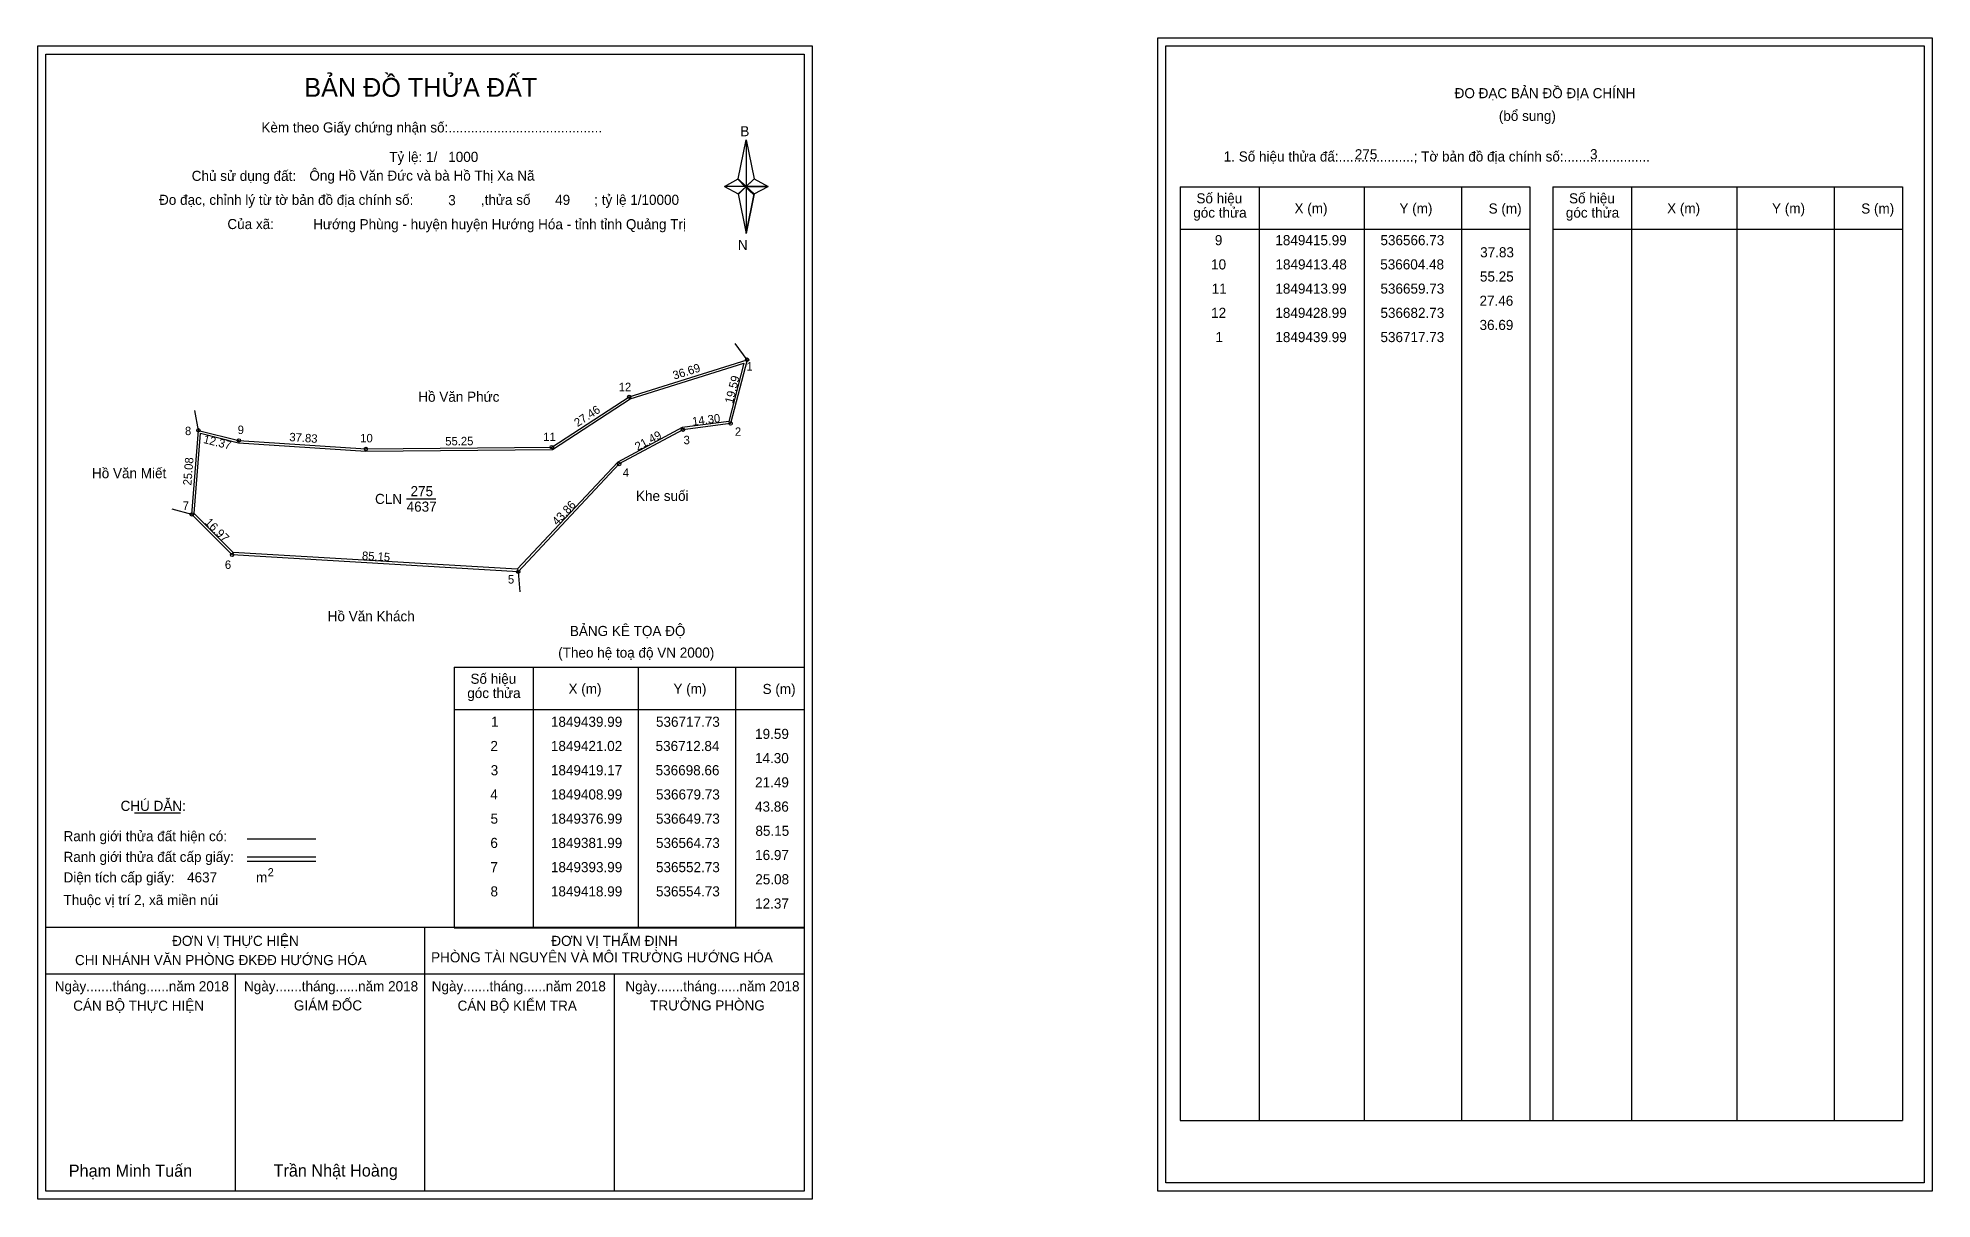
# Model space of a CAD drawing. Extents: x 536507 to 537070, y 1849191 to 1849536.
import ezdxf

# ---------------------------------------------------------------- set-up
doc = ezdxf.new("R2010")
doc.units = 0
for name, color, linetype in [('Level 1', 7, 'Continuous'), ('Level 10', 7, 'Continuous'), ('Level 11', 7, 'Continuous'), ('Level 13', 7, 'Continuous'), ('Level 27', 7, 'Continuous'), ('Level 3', 7, 'Continuous'), ('Level 36', 7, 'Continuous'), ('Level 49', 7, 'Continuous'), ('Level 53', 7, 'Continuous'), ('Level 55', 7, 'Continuous'), ('Level 6', 7, 'Continuous'), ('Level 63', 7, 'Continuous'), ('Level 9', 7, 'Continuous')]:
    doc.layers.add(name, color=color, linetype=linetype)

msp = doc.modelspace()

# ---------------------------------------------------------------- linework, layer by layer
at = {"layer": 'Level 1'}
for p, q in [((536842.2, 1849533.22), (536842.2, 1849533.22)), ((536509.42, 1849530.82), (536509.42, 1849530.82)), ((536715.12, 1849493.76), (536717.48, 1849505.33)), ((536717.48, 1849505.33), (536717.48, 1849491.5)), ((536717.48, 1849505.33), (536719.85, 1849493.76)), ((536710.99, 1849491.5), (536715.12, 1849493.76)), ((536715.12, 1849493.76), (536717.48, 1849491.5)), ((536717.31, 1849491.24), (536715.12, 1849493.5)), ((536719.67, 1849493.5), (536717.31, 1849491.24)), ((536717.31, 1849491.24), (536719.67, 1849493.5)), ((536719.85, 1849493.76), (536717.48, 1849491.5)), ((536717.48, 1849491.5), (536715.12, 1849489.29)), ((536717.31, 1849491.24), (536715.12, 1849489.03)), ((536715.12, 1849489.03), (536717.31, 1849491.24)), ((536715.12, 1849489.29), (536717.48, 1849477.46)), ((536719.67, 1849489.03), (536717.31, 1849491.24)), ((536717.48, 1849491.5), (536717.48, 1849477.46)), ((536717.48, 1849491.5), (536723.98, 1849491.5)), ((536717.48, 1849491.5), (536719.85, 1849489.29)), ((536719.85, 1849489.29), (536717.48, 1849477.46)), ((536719.85, 1849489.29), (536723.98, 1849491.5)), ((536846.44, 1849491.39), (536950.36, 1849491.39)), ((536869.95, 1849213.88), (536869.95, 1849491.39)), ((536901.24, 1849213.88), (536901.24, 1849491.39)), ((536930.01, 1849491.39), (536930.01, 1849213.88)), ((536950.36, 1849491.39), (536950.36, 1849213.88)), ((536957.15, 1849491.39), (537061.07, 1849491.39)), ((536980.66, 1849213.88), (536980.66, 1849491.39)), ((537011.95, 1849213.88), (537011.95, 1849491.39)), ((537040.71, 1849491.39), (537040.71, 1849213.88)), ((537061.07, 1849491.39), (537061.07, 1849213.88)), ((536846.44, 1849478.76), (536950.36, 1849478.76)), ((536957.15, 1849478.76), (537061.07, 1849478.76)), ((536630.73, 1849348.63), (536734.65, 1849348.63)), ((536654.24, 1849271.2), (536654.24, 1849348.63)), ((536685.52, 1849271.2), (536685.52, 1849348.63)), ((536714.29, 1849348.63), (536714.29, 1849271.2)), ((536630.73, 1849335.99), (536734.65, 1849335.99)), ((536535.72, 1849305.3), (536549.4, 1849305.3)), ((536569.16, 1849297.61), (536589.57, 1849297.61)), ((536569.16, 1849292.28), (536589.57, 1849292.28)), ((536569.16, 1849290.96), (536589.57, 1849290.96)), ((536637.61, 1849271.2), (536509.41, 1849271.2)), ((536734.65, 1849271.2), (536608.84, 1849271.2)), ((536622.03, 1849192.93), (536622.03, 1849271.2)), ((536630.73, 1849271.19), (536734.65, 1849271.19)), ((536734.65, 1849257.34), (536509.41, 1849257.34)), ((536565.72, 1849192.93), (536565.72, 1849257.34)), ((536678.34, 1849192.93), (536678.34, 1849257.34)), ((536846.44, 1849213.88), (537061.07, 1849213.88)), ((537067.44, 1849195.33), (537067.44, 1849195.33)), ((536734.65, 1849192.93), (536734.65, 1849192.93))]:
    msp.add_line(p, q, dxfattribs=at)
for points in [[(536715.12, 1849493.76), (536717.48, 1849505.33), (536717.48, 1849491.5)], [(536717.48, 1849491.5), (536719.85, 1849493.76), (536723.98, 1849491.5)], [(536710.99, 1849491.5), (536715.12, 1849489.29), (536717.48, 1849491.5)], [(536717.48, 1849491.5), (536717.48, 1849477.46), (536719.85, 1849489.29)]]:
    msp.add_lwpolyline(points, close=True, dxfattribs=at)
at = {"layer": 'Level 10'}
for p, q in [((536566.73, 1849415.99), (536604.48, 1849413.48)), ((536604.48, 1849413.48), (536659.73, 1849413.99)), ((536698.66, 1849419.17), (536679.73, 1849408.99))]:
    msp.add_line(p, q, dxfattribs=at)
for points in [[(536552.73, 1849393.99), (536554.73, 1849418.99), (536566.73, 1849415.99), (536604.48, 1849413.48), (536659.73, 1849413.99), (536682.73, 1849428.99), (536717.73, 1849439.99), (536712.84, 1849421.02), (536698.66, 1849419.17), (536679.73, 1849408.99), (536649.73, 1849376.99), (536564.73, 1849381.99)], [(536553.45, 1849394.26), (536555.36, 1849418.11), (536566.62, 1849415.3), (536604.46, 1849412.78), (536659.94, 1849413.29), (536683.03, 1849428.35), (536716.74, 1849438.94), (536712.28, 1849421.65), (536698.44, 1849419.85), (536679.3, 1849409.55), (536649.44, 1849377.71), (536565.04, 1849382.67)]]:
    msp.add_lwpolyline(points, close=True, dxfattribs=at)
at = {"layer": 'Level 11'}
for centre in [(536717.73, 1849439.99), (536682.73, 1849428.99), (536698.66, 1849419.17), (536712.84, 1849421.02), (536554.73, 1849418.99), (536566.73, 1849415.99), (536604.48, 1849413.48), (536659.73, 1849413.99), (536679.73, 1849408.99), (536552.73, 1849393.99), (536552.73, 1849393.99), (536564.73, 1849381.99), (536649.73, 1849376.99)]:
    msp.add_circle(centre, 0.5, dxfattribs=at)
at = {"layer": 'Level 27'}
for p, q in [((536717.73, 1849439.99), (536714.15, 1849444.81)), ((536554.73, 1849418.99), (536553.61, 1849424.88)), ((536552.73, 1849393.99), (536546.93, 1849395.54)), ((536649.73, 1849376.99), (536650.17, 1849371.01))]:
    msp.add_line(p, q, dxfattribs=at)
at = {"layer": 'Level 3'}
for p, q in [((536846.44, 1849491.39), (536846.44, 1849213.88)), ((536957.15, 1849491.39), (536957.15, 1849213.88)), ((536630.73, 1849348.63), (536630.73, 1849271.2))]:
    msp.add_line(p, q, dxfattribs=at)
at = {"layer": 'Level 63'}
for points in [[(536507.01, 1849533.22), (536737.05, 1849533.22), (536737.05, 1849190.53), (536507.01, 1849190.53)], [(536839.81, 1849535.62), (537069.85, 1849535.62), (537069.85, 1849192.93), (536839.81, 1849192.93)], [(536842.21, 1849533.22), (537067.45, 1849533.22), (537067.45, 1849195.33), (536842.21, 1849195.33)], [(536509.41, 1849530.82), (536734.65, 1849530.82), (536734.65, 1849192.93), (536509.41, 1849192.93)]]:
    msp.add_lwpolyline(points, close=True, dxfattribs=at)
at = {"layer": 'Level 9'}
msp.add_line((536616.58, 1849398.62), (536625.25, 1849398.62), dxfattribs=at)

# ---------------------------------------------------------------- texts
at = {"layer": 'Level 1'}
for s, height, p in [('BẢN ĐỒ THỬA ĐẤT', 5.5988, (536586.18, 1849518.11)), ('ĐO ĐẠC BẢN ĐỒ ĐỊA CHÍNH', 3, (536927.98, 1849517.69)), ('Kèm theo Giấy chứng nhận số:.........................................', 3, (536573.43, 1849507.51)), ('(bổ sung)', 3, (536941.11, 1849510.95)), ('B', 3, (536715.73, 1849506.38)), ('1. Số hiệu thửa đấ:....................; Tờ bản đồ địa chính số:.......................', 3, (536859.37, 1849498.88)), ('Chủ sử dụng đất:', 3, (536552.72, 1849493.12)), ('Đo đạc, chỉnh lý từ tờ bản đồ địa chính số:                  ,thửa số                 ; tỷ lệ 1/10000', 3, (536543.02, 1849486)), ('Số hiệu', 3, (536851.26, 1849486.44)), ('Số hiệu', 3, (536961.97, 1849486.44)), ('Của xã:', 3, (536563.33, 1849478.8)), ('góc thửa', 3, (536850.31, 1849482.2)), ('X (m)', 3, (536880.4, 1849483.47)), ('Y (m)', 3, (536911.57, 1849483.47)), ('S (m)', 3, (536938.07, 1849483.41)), ('góc thửa', 3, (536961.02, 1849482.2)), ('X (m)', 3, (536991.11, 1849483.47)), ('Y (m)', 3, (537022.28, 1849483.47)), ('S (m)', 3, (537048.78, 1849483.41)), ('N', 3, (536715.01, 1849472.58)), ('BẢNG KÊ TỌA ĐỘ', 3, (536665.09, 1849357.87)), ('(Theo hệ toạ độ VN 2000)', 3, (536661.61, 1849351.44)), ('Số hiệu', 3, (536635.55, 1849343.67)), ('góc thửa', 3, (536634.6, 1849339.43)), ('X (m)', 3, (536664.68, 1849340.7)), ('Y (m)', 3, (536695.86, 1849340.7)), ('S (m)', 3, (536722.35, 1849340.64)), ('CHÚ DẪN:', 3, (536531.59, 1849305.9)), ('Ranh giới thửa đất hiện có:', 3, (536514.63, 1849296.9)), ('Ranh giới thửa đất cấp giấy:', 3, (536514.63, 1849290.74)), ('Diện tích cấp giấy:', 3, (536514.63, 1849284.64)), ('m', 3, (536571.82, 1849284.67)), ('2', 2.4, (536575.3, 1849286.48)), ('Thuộc vị trí 2, xã miền núi', 3, (536514.63, 1849277.92)), ('ĐƠN VỊ THỰC HIỆN', 3, (536546.9, 1849265.78)), ('ĐƠN VỊ THẨM ĐỊNH', 3, (536659.58, 1849265.78)), ('CHI NHÁNH VĂN PHÒNG ĐKĐĐ HƯỚNG HÓA', 3, (536518.05, 1849260.07)), ('PHÒNG TÀI NGUYÊN VÀ MÔI TRƯỜNG HƯỚNG HÓA', 3, (536623.85, 1849260.89)), ('Ngày.......tháng......năm 2018', 3, (536512.02, 1849252.29)), ('Ngày.......tháng......năm 2018', 3, (536568.26, 1849252.29)), ('Ngày.......tháng......năm 2018', 3, (536624.03, 1849252.29)), ('Ngày.......tháng......năm 2018', 3, (536681.58, 1849252.29)), ('CÁN BỘ THỰC HIỆN', 3, (536517.51, 1849246.52)), ('GIÁM ĐỐC', 3, (536583.07, 1849246.59)), ('CÁN BỘ KIỂM TRA', 3, (536631.72, 1849246.52)), ('TRƯỞNG PHÒNG', 3, (536688.95, 1849246.59)), ('Phạm Minh Tuấn', 3.6, (536516.2, 1849197.18)), ('Trần Nhật Hoàng', 3.6, (536577.04, 1849197.24))]:
    msp.add_text(s, height=height, dxfattribs=at).set_placement(p)
at = {"layer": 'Level 11'}
msp.add_text('Tỷ lệ: 1/', height=3, dxfattribs=at).set_placement((536611.42, 1849498.74))
at = {"layer": 'Level 13'}
for s, p in [('CLN', (536607.19, 1849397.12)), ('4637', (536616.58, 1849394.82)), ('275', (536617.74, 1849399.42))]:
    msp.add_text(s, height=3, dxfattribs=at).set_placement(p)
at = {"layer": 'Level 36'}
for s, p in [('Hồ Văn Phức', (536620.05, 1849427.48)), ('Hồ Văn Miết', (536523.09, 1849404.76)), ('Khe suối', (536684.74, 1849398.02)), ('Hồ Văn Khách', (536593.13, 1849362.26))]:
    msp.add_text(s, height=3, dxfattribs=at).set_placement(p)
at = {"layer": 'Level 49'}
for s, rotation, p in [('36.69', 17.4472, (536696.1, 1849434.03)), ('19.59', 75.5452, (536713.49, 1849426.76)), ('27.46', 33.1113, (536667.37, 1849419.93)), ('14.30', 7.4331, (536701.59, 1849420.36)), ('12.37', 345.9638, (536555.98, 1849415.28)), ('37.83', 356.196, (536581.67, 1849415.8)), ('55.25', 0.5289, (536628.06, 1849414.5)), ('21.49', 28.2701, (536685.23, 1849412.85)), ('25.08', 85.4261, (536552.61, 1849402.52)), ('43.86', 46.8476, (536661.35, 1849390.56)), ('16.97', 315, (536556.42, 1849391.44)), ('85.15', 356.6335, (536603.25, 1849380.53))]:
    msp.add_text(s, height=2.5, rotation=rotation, dxfattribs=at).set_placement(p)
at = {"layer": 'Level 53'}
for s, p in [('9', (536856.73, 1849474.01)), ('1849415.99', (536874.71, 1849474.01)), ('536566.73', (536905.93, 1849474.01)), ('37.83', (536935.56, 1849470.41)), ('10', (536855.61, 1849466.81)), ('1849413.48', (536874.74, 1849466.81)), ('536604.48', (536905.87, 1849466.81)), ('55.25', (536935.49, 1849463.21)), ('11', (536855.8, 1849459.61)), ('1849413.99', (536874.71, 1849459.61)), ('536659.73', (536905.93, 1849459.61)), ('27.46', (536935.36, 1849456.01)), ('12', (536855.62, 1849452.41)), ('1849428.99', (536874.71, 1849452.41)), ('536682.73', (536905.93, 1849452.41)), ('1', (536856.91, 1849445.21)), ('1849439.99', (536874.71, 1849445.21)), ('536717.73', (536905.93, 1849445.21)), ('36.69', (536935.38, 1849448.81)), ('1', (536641.65, 1849330.89)), ('1849439.99', (536659.45, 1849330.89)), ('536717.73', (536690.67, 1849330.89)), ('19.59', (536720.12, 1849327.29)), ('2', (536641.47, 1849323.69)), ('1849421.02', (536659.44, 1849323.69)), ('536712.84', (536690.56, 1849323.69)), ('3', (536641.56, 1849316.49)), ('1849419.17', (536659.45, 1849316.49)), ('536698.66', (536690.57, 1849316.49)), ('14.30', (536720.09, 1849320.09)), ('21.49', (536720.12, 1849312.89)), ('4', (536641.45, 1849309.29)), ('1849408.99', (536659.45, 1849309.29)), ('536679.73', (536690.67, 1849309.29)), ('43.86', (536720.1, 1849305.69)), ('5', (536641.52, 1849302.09)), ('1849376.99', (536659.45, 1849302.09)), ('536649.73', (536690.67, 1849302.09)), ('85.15', (536720.22, 1849298.49)), ('6', (536641.46, 1849294.89)), ('1849381.99', (536659.45, 1849294.89)), ('536564.73', (536690.67, 1849294.89)), ('7', (536641.47, 1849287.69)), ('1849393.99', (536659.45, 1849287.69)), ('536552.73', (536690.67, 1849287.69)), ('16.97', (536720.13, 1849291.29)), ('25.08', (536720.18, 1849284.09)), ('8', (536641.5, 1849280.49)), ('1849418.99', (536659.45, 1849280.49)), ('536554.73', (536690.67, 1849280.49)), ('12.37', (536720.13, 1849276.89))]:
    msp.add_text(s, height=3, dxfattribs=at).set_placement(p)
at = {"layer": 'Level 55'}
for s, height, p in [('274', 0.11, (536717.61, 1849439.88)), ('1', 0.4, (536717.62, 1849439.99)), ('12', 0.4, (536682.45, 1849428.99)), ('274', 0.11, (536682.61, 1849428.88)), ('3', 0.4, (536698.54, 1849419.17)), ('2', 0.4, (536712.7, 1849421.02)), ('8', 0.4, (536554.6, 1849418.99)), ('273', 0.11, (536554.61, 1849418.88)), ('274', 0.11, (536554.61, 1849418.88)), ('273', 0.11, (536554.61, 1849418.88)), ('9', 0.4, (536566.59, 1849415.99)), ('274', 0.11, (536566.61, 1849415.88)), ('11', 0.4, (536659.47, 1849413.99)), ('274', 0.11, (536659.61, 1849413.88)), ('10', 0.4, (536604.2, 1849413.48)), ('274', 0.11, (536604.36, 1849413.37)), ('4', 0.4, (536679.59, 1849408.99)), ('7', 0.4, (536552.6, 1849393.99)), ('273', 0.11, (536552.61, 1849393.88)), ('273', 0.11, (536552.61, 1849393.88)), ('0', 0.11, (536552.69, 1849393.88)), ('0', 0.11, (536552.69, 1849393.88)), ('6', 0.4, (536564.59, 1849381.99)), ('0', 0.11, (536564.69, 1849381.88)), ('0', 0.11, (536564.69, 1849381.88)), ('5', 0.4, (536649.6, 1849376.99)), ('0', 0.11, (536649.69, 1849376.88)), ('0', 0.11, (536649.69, 1849376.88))]:
    msp.add_text(s, height=height, dxfattribs=at).set_placement(p)
at = {"layer": 'Level 6'}
for s, p in [('1000', (536628.94, 1849498.76)), ('275', (536898.31, 1849499.53)), ('3', (536968.21, 1849499.55)), ('Ông Hồ Văn Đức và bà Hồ Thị Xa Nã', (536587.68, 1849493.2)), ('3', (536628.94, 1849485.9)), ('49', (536660.71, 1849485.99)), (' Hướng Phùng - huyện huyện Hướng Hóa - tỉnh tỉnh Quảng Trị', (536587.7, 1849478.75)), ('4637', (536551.35, 1849284.65))]:
    msp.add_text(s, height=3, dxfattribs=at).set_placement(p)
at = {"layer": 'Level 9'}
for s, p in [('1', (536717.54, 1849436.76)), ('12', (536679.59, 1849430.63)), ('8', (536550.72, 1849417.57)), ('9', (536566.38, 1849417.9)), ('2', (536714.11, 1849417.37)), ('10', (536602.79, 1849415.43)), ('11', (536657.18, 1849415.8)), ('3', (536698.87, 1849414.87)), ('4', (536680.82, 1849405.2)), ('7', (536550.04, 1849395.35)), ('6', (536562.57, 1849377.82)), ('5', (536646.68, 1849373.46))]:
    msp.add_text(s, height=2.5, dxfattribs=at).set_placement(p)

doc.saveas('drawing.dxf')
